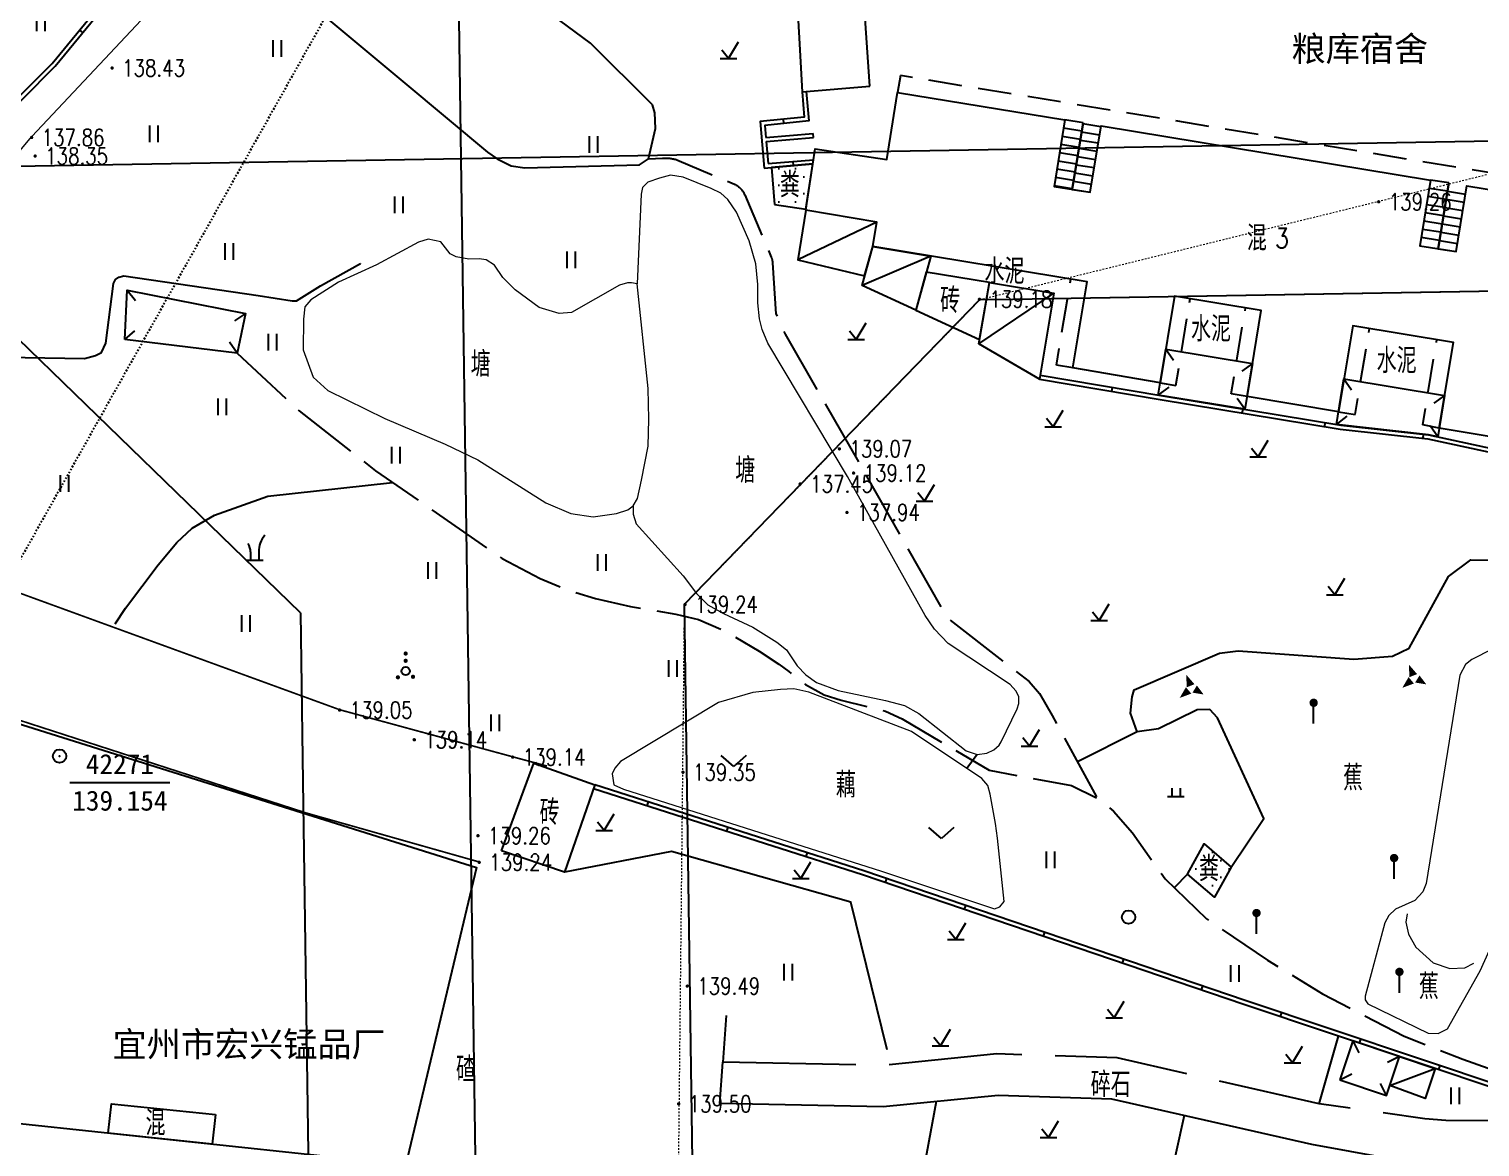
# Model space of a CAD drawing. Extents: x 529262 to 576451, y 2694391 to 2717535.
# Drawn here: x 564713.6 to 564800.5, y 2709793.4 to 2709860.4 of the extents above; entities that cross this region are included whole.
import ezdxf
from ezdxf.enums import TextEntityAlignment as Align
from ezdxf.xclip import XClip

# ---------------------------------------------------------------- set-up
doc = ezdxf.new("R2010")
doc.units = 0
doc.header["$XCLIPFRAME"] = 0
for name, pattern in [('DASH', [0.35, 0.25, -0.1]), ('X2', [10, 8, -2]), ('X3', [5, 4, -1]), ('X5', [3, 2, -1])]:
    doc.linetypes.add(name, pattern=pattern)
for name, color, linetype in [('a红线图', 1, 'Continuous'), ('DLDW', 8, 'Continuous'), ('DLSS', 4, 'Continuous'), ('DMTZ', 8, 'Continuous'), ('GCD', 8, 'Continuous'), ('JMD', 8, 'Continuous'), ('KZD', 8, 'Continuous'), ('PP-COM', 7, 'Continuous'), ('RD-中线', 40, 'Continuous'), ('RD-红线', 7, 'Continuous'), ('ZBTZ', 8, 'Continuous'), ('ZJ', 7, 'Continuous'), ('新建水沟', 7, 'Continuous')]:
    doc.layers.add(name, color=color, linetype=linetype)
doc.layers.add('SXSS', color=5, linetype='Continuous', lineweight=0)
doc.styles.add('HZ', font='rs.shx', dxfattribs={"width": 0.8, "bigfont": 'hztxt.shx'})
doc.styles.add('等线体', font='simhei.ttf')
doc.linetypes.add('10421', pattern='A,2,[150,AAA.SHX,S=0.5,R=0,X=0,Y=0.5],1e-11', length=2)
doc.linetypes.add('1161', pattern='A,0,[149,AAA.SHX,S=0.15,R=0,X=0,Y=0],-1.6', length=1.6)
doc.linetypes.add('8462', pattern='A,2,[157,AAA.SHX,S=1,R=0,X=0,Y=0.5],1e-09', length=2)
pattern_1 = [(0, (114.99765, 2.56804), (0.5, 0.5), [0, -1]), (0, (115.49765, 3.06804), (0.5, 0.5), [0, -1])]

# ---------------------------------------------------------------- blocks, each defined once
blk = doc.blocks.new('A$C19FD0107')
at = {"layer": 'RD-中线', "color": 8, "linetype": 'Continuous', "flags": 128}
blk.add_lwpolyline([(-6304.349, 15846.456), (-6276.374, 15793.412, -0.118286), (-6262.53, 15739.157), (-6247.438, 14688.772)], format="xyb", dxfattribs=at)
at = {"layer": 'RD-中线', "color": 8, "linetype": 'Continuous'}
blk.add_lwpolyline([(-6142.759, 15464.032), (-6599.131, 15456.196, 0.004476), (-6601.278, 15456.139), (-6632.718, 15455.036, -0.005032), (-6635.132, 15454.976), (-7129.074, 15447.593)], format="xyb", dxfattribs=at)
at = {"layer": 'RD-红线', "color": 8, "flags": 128}
blk.add_lwpolyline([(-5836.812, 15460.284), (-6225.474, 15453.61), (-6227.474, 15453.576)], dxfattribs=at)
at = {"layer": 'RD-红线', "color": 8}
blk.add_lwpolyline([(-5985.512, 15457.731), (-6225.474, 15453.61)], dxfattribs=at)
for points in [[(-6227.474, 15453.576), (-6245.163, 15435.32, 0.413393)], [(-6268.158, 15434.824), (-6286.466, 15452.563, 0.415035)]]:
    blk.add_lwpolyline(points, format="xyb", dxfattribs=at)
at = {"layer": 'RD-红线', "color": 8, "linetype": 'Continuous', "flags": 128}
for points in [[(-6245.163, 15435.32), (-6245.163, 15435.317), (-6244.445, 15385.325)], [(-6268.158, 15434.824), (-6268.033, 15426.114), (-6267.573, 15394.068)]]:
    blk.add_lwpolyline(points, dxfattribs=at)
blk = doc.blocks.new('GC200')
at = {"linetype": 'Continuous', "const_width": 0.2, "flags": 128}
blk.add_lwpolyline([(-0.1, 0, 1), (0.1, 0, 1)], format="xyb", close=True, dxfattribs=at)
blk = doc.blocks.new('gc123')
at = {"color": 8}
for p, q in [((0, 0), (1.2, 2)), ((-1, 0), (1, 0)), ((0, 0), (-0.8, 1))]:
    blk.add_line(p, q, dxfattribs=at)
blk = doc.blocks.new('gc165')
at = {"color": 8}
blk.add_line((0, 0), (0, 2), dxfattribs=at)
at = {"color": 8, "const_width": 0.5}
blk.add_lwpolyline([(-0.25, 2.5, 1), (0.25, 2.5, 1)], format="xyb", close=True, dxfattribs=at)
blk = doc.blocks.new('gc121')
at = {"color": 8}
for p, q in [((-0.5, -1), (-0.5, 1)), ((0.5, -1), (0.5, 1))]:
    blk.add_line(p, q, dxfattribs=at)
blk = doc.blocks.new('gc087')
at = {"color": 8}
for points in [[(-0.62, 1.71, 0, 1, 0), (-0.1, 0.39, 1, 1, 0)], [(-1.41, -1.07, 0, 1, 0), (-0.34, -0.17, 1, 1, 0)], [(0.39, -0.01, 1, 0, 0), (1.46, -0.66, 1, 0, 0)]]:
    blk.add_lwpolyline(points, format="xyseb", dxfattribs=at)
blk = doc.blocks.new('gc210')
at = {"color": 8}
for p, q in [((-1, 0), (1, 0)), ((-0.5, 1), (-0.5, 0)), ((0.5, 1), (0.5, 0))]:
    blk.add_line(p, q, dxfattribs=at)
for centre, radius, start, end in [((-2.94, 0.81), 2.45, 4.3743, 29.0242), ((3.4, 1.11), 2.91, 139.3312, 182.0887)]:
    blk.add_arc(centre, radius, start, end, dxfattribs=at)
blk = doc.blocks.new('gc160')
at = {"color": 8, "const_width": 0.25}
for points in [[(1.58, 3.35, 1), (1.83, 3.35, 1)], [(1.58, 2.48, 1), (1.83, 2.48, 1)], [(0.65, 0.5, 1), (0.9, 0.5, 1)], [(2.46, 0.56, 1), (2.71, 0.56, 1)]]:
    blk.add_lwpolyline(points, format="xyb", close=True, dxfattribs=at)
at = {"color": 8}
blk.add_circle((1.71, 1.24), 0.5, dxfattribs=at)
blk = doc.blocks.new('gc126')
at = {"color": 8}
for p, q in [((0, 0), (-1.5, 1.32)), ((1.5, 1.32), (0, 0))]:
    blk.add_line(p, q, dxfattribs=at)
blk = doc.blocks.new('gc119')
at = {"color": 8}
for p, q in [((-1, 0), (1, 0)), ((-0.5, 1), (-0.5, 0)), ((0.5, 1), (0.5, 0))]:
    blk.add_line(p, q, dxfattribs=at)
blk = doc.blocks.new('gc122')
at = {"color": 8}
blk.add_circle((0, 0), 0.8, dxfattribs=at)
blk = doc.blocks.new('gc117')
at = {"color": 8}
blk.add_circle((0, 0), 0.8, dxfattribs=at)
blk.add_point((0, 0), dxfattribs=at)

msp = doc.modelspace()

# ---------------------------------------------------------------- hatches: boundary and pattern name
at = {"layer": 'DLDW', "linetype": 'Continuous'}
h = msp.add_hatch(dxfattribs=at)
h.set_pattern_fill('1061', color=252, scale=0.5, style=0)
h.set_pattern_definition(pattern_1)
h.paths.add_polyline_path([(564758.248, 2709849.906), (564760.116, 2709849.618), (564760.534, 2709852.332), (564758.057, 2709852.119)])
h = msp.add_hatch(dxfattribs=at)
h.set_pattern_fill('1061', color=252, scale=0.5, style=0)
h.set_pattern_definition(pattern_1)
h.paths.add_polyline_path([(564782.993, 2709809.764), (564783.995, 2709811.577), (564785.618, 2709810.185), (564784.616, 2709808.372)])

# ---------------------------------------------------------------- linework, layer by layer
at = {"layer": 'a红线图', "color": 8, "linetype": 'DASH', "lineweight": 0, "ltscale": 0.1}
msp.add_lwpolyline([(564857.192, 2709990.133), (564856.518, 2709935.292), (564858.035, 2709895.431), (564839.751, 2709861.256), (564770.519, 2709844.179), (564752.83, 2709825.92), (564751.564, 2709705.229), (564777, 2709680.465)], dxfattribs=at)
msp.add_lwpolyline([(564857.192, 2709990.133), (564856.518, 2709935.292), (564858.035, 2709895.431), (564839.751, 2709861.256), (564770.519, 2709844.179), (564752.83, 2709825.92), (564751.564, 2709705.229), (564777, 2709680.465)], dxfattribs=at)
at = {"layer": 'DLDW', "color": 252, "linetype": 'Continuous', "flags": 128}
for points, elevation in [([(564758.248, 2709849.906), (564760.116, 2709849.618), (564760.534, 2709852.332), (564758.057, 2709852.119)], 139.564), ([(564782.993, 2709809.764), (564783.995, 2709811.577), (564785.618, 2709810.185), (564784.616, 2709808.372)], 139.623)]:
    msp.add_lwpolyline(points, close=True, dxfattribs=dict(at, elevation=elevation))
at = {"layer": 'DLSS', "linetype": 'X3', "flags": 128}
msp.add_lwpolyline([(564750.687, 2709852.633), (564751.526, 2709852.675, -0.101915), (564752.39, 2709852.581), (564755.838, 2709851.119, -0.182321), (564756.453, 2709850.487), (564758.04, 2709846.745, -0.08628), (564758.121, 2709846.41), (564758.323, 2709843.351), (564758.888, 2709842.121), (564763.487, 2709834.086), (564768.606, 2709825.107), (564773.498, 2709821.303), (564774.121, 2709820.588), (564774.887, 2709819.261), (564777.593, 2709814.315)], format="xyb", dxfattribs=at)
at = {"layer": 'DLSS', "linetype": 'Continuous', "const_width": 0.1, "flags": 128}
for points in [[(564660.291, 2709841.164), (564698.765, 2709831.802), (564732.188, 2709819.612), (564742.562, 2709816.79), (564744.607, 2709816.237)], [(564658.215, 2709836.716), (564730.2, 2709813.417), (564740.554, 2709810.485)]]:
    msp.add_lwpolyline(points, dxfattribs=at)
at = {"layer": 'DLSS', "linetype": 'X3', "flags": 128}
msp.add_lwpolyline([(564726.033, 2709840.998), (564729.745, 2709837.538), (564734.33, 2709833.939), (564741.923, 2709828.674), (564744.192, 2709827.473), (564746.066, 2709826.715), (564747.503, 2709826.291), (564749.603, 2709825.795), (564752.334, 2709825.349), (564753.692, 2709825.015), (564755.269, 2709824.329), (564757.314, 2709823.127), (564758.508, 2709822.343), (564759.097, 2709821.903), (564760.094, 2709821.119), (564761.215, 2709820.506), (564762.231, 2709820.193), (564764.889, 2709819.53), (564765.897, 2709819.074), (564771.113, 2709815.986), (564776.031, 2709815.066), (564777.593, 2709814.315), (564778.56, 2709813.531), (564779.692, 2709812.234), (564781.647, 2709809.471), (564784.131, 2709807.085), (564787.783, 2709804.602), (564791.082, 2709802.583), (564795.976, 2709800.042), (564799.497, 2709798.663), (564802.44, 2709797.62), (564807.566, 2709795.991)], dxfattribs=at)
at = {"layer": 'DLSS', "linetype": 'X2', "flags": 128}
msp.add_lwpolyline([(564802.69, 2709794.962), (564798.475, 2709794.982), (564797.206, 2709795.098), (564790.892, 2709795.999), (564778.767, 2709798.743), (564771.558, 2709798.978), (564764.652, 2709798.288), (564755.142, 2709798.493)], dxfattribs=at)
at = {"layer": 'DLSS', "linetype": 'Continuous', "flags": 128}
msp.add_lwpolyline([(564803.161, 2709790.425), (564798.399, 2709792.046), (564797.115, 2709792.323), (564790.442, 2709793.558), (564778.45, 2709796.272), (564771.641, 2709796.494), (564764.749, 2709795.805), (564754.965, 2709796.016)], dxfattribs=at)
at = {"layer": 'DMTZ', "linetype": '10421', "flags": 128}
for points in [[(564708.578, 2709840.805), (564716.883, 2709840.668), (564717.553, 2709840.842), (564717.896, 2709841.026), (564718.174, 2709841.59), (564718.634, 2709845.164), (564718.745, 2709845.41), (564718.945, 2709845.547), (564719.246, 2709845.622), (564727.286, 2709844.446), (564729.331, 2709844.123), (564729.598, 2709844.123), (564731.021, 2709845.034), (564733.425, 2709846.371), (564733.425, 2709846.371)], [(564718.717, 2709824.763), (564719.348, 2709825.696), (564721.303, 2709828.294), (564722.417, 2709829.645), (564723.338, 2709830.491), (564724.668, 2709831.279), (564727.872, 2709832.413), (564735.337, 2709833.24)]]:
    msp.add_lwpolyline(points, dxfattribs=at)
at = {"layer": 'JMD', "linetype": 'Continuous'}
for p, q in [((564716.784, 2709860.208, 139.178), (564716.591, 2709860.367, 139.178)), ((564758.762, 2709855.013, 139.099), (564758.787, 2709854.765, 139.099)), ((564775.647, 2709854.975), (564774.992, 2709850.987)), ((564776.654, 2709854.303), (564775.566, 2709854.482)), ((564776.735, 2709854.796), (564775.647, 2709854.975)), ((564776.735, 2709854.796), (564776.081, 2709850.808)), ((564776.081, 2709850.808), (564776.735, 2709854.796)), ((564776.647, 2709854.262), (564777.721, 2709854.086)), ((564776.728, 2709854.755), (564777.801, 2709854.579)), ((564777.161, 2709850.633), (564777.807, 2709854.62)), ((564760.575, 2709853.916, 139.531), (564760.553, 2709854.165, 139.531)), ((564776.492, 2709853.316), (564775.404, 2709853.495)), ((564776.573, 2709853.81), (564775.485, 2709853.988)), ((564776.566, 2709853.768), (564777.641, 2709853.593)), ((564776.411, 2709852.823), (564775.323, 2709853.001)), ((564776.404, 2709852.782), (564777.481, 2709852.606)), ((564776.485, 2709853.275), (564777.561, 2709853.099)), ((564759.371, 2709852.232, 139.534), (564759.35, 2709852.481, 139.534)), ((564776.249, 2709851.836), (564775.161, 2709852.015)), ((564776.33, 2709852.329), (564775.242, 2709852.508)), ((564776.242, 2709851.795), (564777.321, 2709851.619)), ((564776.323, 2709852.288), (564777.401, 2709852.113)), ((564776.087, 2709850.849), (564774.999, 2709851.028)), ((564776.168, 2709851.343), (564775.08, 2709851.521)), ((564776.081, 2709850.808), (564777.161, 2709850.633)), ((564776.161, 2709851.301), (564777.241, 2709851.126)), ((564797.558, 2709851.363), (564796.92, 2709847.431)), ((564798.573, 2709850.705), (564797.478, 2709850.871)), ((564798.654, 2709851.199), (564797.558, 2709851.363)), ((564798.654, 2709851.199), (564798.006, 2709847.255)), ((564798.006, 2709847.255), (564798.654, 2709851.199)), ((564799.092, 2709847.079), (564799.731, 2709851.018)), ((564798.492, 2709850.212), (564797.398, 2709850.379)), ((564798.492, 2709850.215), (564799.571, 2709850.036)), ((564798.573, 2709850.709), (564799.651, 2709850.529)), ((564798.33, 2709849.225), (564797.239, 2709849.395)), ((564798.411, 2709849.718), (564797.318, 2709849.887)), ((564798.33, 2709849.228), (564799.412, 2709849.05)), ((564798.411, 2709849.722), (564799.492, 2709849.543)), ((564764.368, 2709848.841), (564759.639, 2709846.59, 139.02)), ((564798.168, 2709848.238), (564797.079, 2709848.411)), ((564798.249, 2709848.732), (564797.159, 2709848.903)), ((564798.168, 2709848.242), (564799.252, 2709848.065)), ((564798.249, 2709848.735), (564799.332, 2709848.557)), ((564798.087, 2709847.745), (564797, 2709847.919)), ((564798.087, 2709847.748), (564799.172, 2709847.572)), ((564767.599, 2709846.815), (564763.488, 2709845.055)), ((564798.006, 2709847.255), (564799.092, 2709847.079)), ((564719.44, 2709844.774), (564719.933, 2709844.144)), ((564770.488, 2709841.544), (564774.978, 2709844.582)), ((564726.542, 2709843.372), (564725.874, 2709842.932)), ((564719.301, 2709841.804), (564719.911, 2709842.321)), ((564726.033, 2709840.998), (564725.568, 2709841.649)), ((564781.687, 2709841.229), (564782.153, 2709840.579)), ((564786.89, 2709840.369), (564786.239, 2709839.903)), ((564778.456, 2709838.697), (564778.498, 2709838.943)), ((564781.233, 2709838.481), (564781.883, 2709838.947)), ((564792.363, 2709839.448), (564792.829, 2709838.798)), ((564786.436, 2709837.625), (564785.97, 2709838.275)), ((564798.396, 2709838.451), (564797.746, 2709837.985)), ((564786.277, 2709837.397, 139.175), (564786.318, 2709837.644, 139.175)), ((564791.912, 2709836.724), (564792.551, 2709837.206)), ((564791.211, 2709836.586, 139.175), (564791.252, 2709836.832, 139.175)), ((564797.115, 2709835.88), (564797.143, 2709836.128)), ((564797.987, 2709835.976), (564797.537, 2709836.637)), ((564750.671, 2709814.09, 140.932), (564750.595, 2709813.852, 140.932)), ((564755.434, 2709812.568, 140.932), (564755.358, 2709812.33, 140.932)), ((564760.197, 2709811.047, 140.932), (564760.121, 2709810.809, 140.932)), ((564764.951, 2709809.5, 140.932), (564764.871, 2709809.263, 140.932)), ((564769.685, 2709807.889, 140.932), (564769.604, 2709807.652, 140.932)), ((564774.418, 2709806.278, 140.932), (564774.338, 2709806.042, 140.932)), ((564779.152, 2709804.668, 140.932), (564779.071, 2709804.431, 140.932)), ((564783.885, 2709803.057, 140.932), (564783.805, 2709802.821, 140.932)), ((564788.623, 2709801.458, 140.932), (564788.543, 2709801.221, 140.932)), ((564792.9, 2709799.764), (564793.257, 2709799.048)), ((564793.364, 2709799.872, 140.932), (564793.285, 2709799.635, 140.932)), ((564795.689, 2709798.831), (564794.973, 2709798.474)), ((564792.12, 2709797.431), (564792.836, 2709797.788)), ((564795.11, 2709797.098), (564797.844, 2709798.11)), ((564795.11, 2709797.098), (564797.844, 2709798.11)), ((564798.106, 2709798.286, 140.932), (564798.027, 2709798.049, 140.932)), ((564794.909, 2709796.498), (564794.552, 2709797.214))]:
    msp.add_line(p, q, dxfattribs=at)
at = {"layer": 'JMD', "linetype": 'Continuous', "flags": 128}
for points, elevation in [([(564714.94, 2709858.359), (564727.683, 2709873.855), (564734.09, 2709881.95), (564734.556, 2709888.191)], 139.178), ([(564715.126, 2709858.191), (564727.878, 2709873.698), (564734.334, 2709881.855), (564734.422, 2709883.038)], 139.178), ([(564759.894, 2709856.659), (564760.022, 2709855.144), (564757.388, 2709854.871), (564757.628, 2709852.082)], 139.099), ([(564760.143, 2709856.68), (564760.291, 2709854.921), (564757.658, 2709854.648), (564757.72, 2709853.921)], 139.099), ([(564757.72, 2709853.921), (564760.553, 2709854.165)], 139.531), ([(564757.742, 2709853.672), (564760.575, 2709853.916)], 139.531), ([(564757.742, 2709853.672), (564757.855, 2709852.353)], 139.099), ([(564757.855, 2709852.353), (564760.573, 2709852.586)], 139.534), ([(564757.628, 2709852.082), (564760.534, 2709852.332)], 139.534), ([(564781.344, 2709838.209), (564792.146, 2709836.432)], 139.175), ([(564781.385, 2709838.456), (564792.186, 2709836.679)], 139.175), ([(564802.618, 2709795.87), (564801.946, 2709796.738), (564786.369, 2709801.948), (564763.514, 2709809.725), (564747.4, 2709814.873)], 140.932), ([(564802.582, 2709796.325), (564802.098, 2709796.951), (564786.449, 2709802.185), (564763.593, 2709809.962), (564747.476, 2709815.111)], 140.932)]:
    msp.add_lwpolyline(points, dxfattribs=dict(at, elevation=elevation))
for points, elevation in [([(564763.943, 2709857.004), (564762.693, 2709875.277), (564758.881, 2709874.924), (564759.894, 2709856.659)], 139.493), ([(564760.109, 2709849.572), (564759.639, 2709846.59), (564763.642, 2709845.618), (564764.128, 2709847.389), (564764.368, 2709848.841)], 139.689), ([(564767.334, 2709845.846), (564766.71, 2709843.572), (564770.534, 2709841.811), (564771.123, 2709845.219)], 142.933), ([(564770.488, 2709841.544), (564771.123, 2709845.219), (564774.978, 2709844.582), (564774.126, 2709839.428)], 139.294), ([(564795.11, 2709797.098), (564795.689, 2709798.831), (564797.844, 2709798.11), (564797.244, 2709796.314)], 140.391), ([(564733.817, 2709792.575), (564709.056, 2709795.218), (564708.101, 2709786.516), (564732.821, 2709783.823)], 139.357), ([(564724.733, 2709795.344), (564724.543, 2709793.565), (564718.311, 2709794.23), (564718.499, 2709795.984)], 139.343)]:
    msp.add_lwpolyline(points, close=True, dxfattribs=dict(at, elevation=elevation))
for points in [[(564711.171, 2709854.225), (564715.126, 2709858.191)], [(564711.381, 2709854.79), (564714.94, 2709858.359)], [(564803.349, 2709835.625), (564798.074, 2709836.498), (564798.923, 2709841.637), (564792.89, 2709842.635), (564792.037, 2709837.475), (564786.564, 2709838.396), (564787.414, 2709843.54), (564782.211, 2709844.4), (564781.354, 2709839.211), (564776.126, 2709840.11), (564776.978, 2709845.265), (564764.128, 2709847.389), (564764.368, 2709848.841), (564760.109, 2709849.572), (564760.109, 2709849.572), (564760.673, 2709853.236), (564764.979, 2709852.607), (564765.607, 2709856.623), (564775.647, 2709854.975), (564774.992, 2709850.987), (564777.161, 2709850.633), (564777.807, 2709854.62), (564797.558, 2709851.363), (564796.92, 2709847.431), (564799.092, 2709847.079), (564799.731, 2709851.018), (564809.751, 2709849.377)], [(564774.166, 2709839.675), (564781.385, 2709838.456)], [(564774.126, 2709839.428), (564781.344, 2709838.209)], [(564657.914, 2709836.07), (564740.375, 2709810.162), (564733.483, 2709781.181), (564700.747, 2709784.927), (564682.367, 2709792.877), (564673.576, 2709769.523), (564656.97, 2709778.787), (564652.685, 2709788.193), (564650.196, 2709811.376), (564648.858, 2709814.061)], [(564792.146, 2709836.432), (564797.385, 2709835.85), (564806.375, 2709833.911)], [(564792.173, 2709836.681), (564797.425, 2709836.097), (564804.547, 2709834.561)]]:
    msp.add_lwpolyline(points, dxfattribs=at)
at = {"layer": 'JMD', "linetype": 'X5', "flags": 128}
for points, elevation in [([(564809.751, 2709849.377), (564809.931, 2709850.351), (564765.799, 2709857.631), (564765.607, 2709856.623)], 140.636), ([(564776.126, 2709840.11), (564775.14, 2709840.276), (564775.991, 2709845.428)], 141.925), ([(564781.354, 2709839.211), (564782.299, 2709839.054), (564783.156, 2709844.244)], 142.409), ([(564786.564, 2709838.396), (564785.618, 2709838.559), (564786.467, 2709843.696)], 141.659), ([(564792.037, 2709837.475), (564793.04, 2709837.312), (564793.892, 2709842.469)], 141.497), ([(564798.074, 2709836.498), (564797.09, 2709836.695), (564797.934, 2709841.801), (564797.934, 2709841.801)], 141.223)]:
    msp.add_lwpolyline(points, dxfattribs=dict(at, elevation=elevation))
at = {"layer": 'JMD', "linetype": 'Continuous', "flags": 128}
for points in [[(564764.128, 2709847.389), (564767.599, 2709846.815), (564766.71, 2709843.572), (564763.488, 2709845.055)], [(564741.873, 2709811.147), (564743.809, 2709816.412), (564747.476, 2709815.111), (564745.648, 2709809.881)]]:
    msp.add_lwpolyline(points, close=True, dxfattribs=at)
at = {"layer": 'JMD', "flags": 128}
for points, elevation in [([(564719.301, 2709841.804), (564719.44, 2709844.774), (564726.542, 2709843.372), (564726.033, 2709840.998)], 139.263), ([(564792.12, 2709797.431), (564794.909, 2709796.498), (564795.689, 2709798.831), (564792.9, 2709799.764)], 140.256)]:
    msp.add_lwpolyline(points, close=True, dxfattribs=dict(at, elevation=elevation))
for points in [[(564781.233, 2709838.481), (564781.687, 2709841.229), (564786.89, 2709840.369), (564786.436, 2709837.625)], [(564791.912, 2709836.724), (564792.363, 2709839.448), (564798.396, 2709838.451), (564797.987, 2709835.976), (564797.425, 2709836.097)]]:
    msp.add_lwpolyline(points, close=True, dxfattribs=at)
at = {"layer": 'KZD', "linetype": 'Continuous'}
msp.add_line((564716.008, 2709815.257), (564722.008, 2709815.257), dxfattribs=at)
at = {"layer": 'SXSS', "color": 8, "linetype": '10421', "flags": 128}
for points in [[(564698.778, 2709831.897), (564706.653, 2709845.526), (564713.728, 2709853.988), (564725.286, 2709866.29), (564737.848, 2709881.806)], [(564749.773, 2709831.833), (564749.775, 2709831.338), (564749.949, 2709830.764), (564752.77, 2709827.638), (564753.568, 2709826.588), (564754.234, 2709825.91), (564755.178, 2709825.391), (564756.937, 2709824.57), (564758.389, 2709823.674), (564758.96, 2709823.201), (564759.602, 2709822.254), (564760.124, 2709821.704), (564760.758, 2709821.238), (564762.051, 2709820.771), (564764.887, 2709820.165), (564766.023, 2709819.863), (564766.897, 2709819.393), (564769.727, 2709817.146), (564770.389, 2709816.925), (564770.972, 2709817.015), (564771.389, 2709817.214), (564771.7, 2709817.485), (564771.832, 2709817.69), (564772.781, 2709819.663), (564772.877, 2709819.983), (564772.874, 2709820.417), (564772.698, 2709820.74), (564772.367, 2709821.132), (564768.656, 2709823.585), (564767.829, 2709824.442), (564767.263, 2709825.258), (564762.612, 2709833.592), (564757.847, 2709841.584), (564757.496, 2709842.402), (564757.335, 2709843.059), (564757.238, 2709844.017), (564757.248, 2709845.108), (564757.119, 2709846.344), (564756.712, 2709847.716), (564755.971, 2709849.447), (564755.446, 2709850.194), (564755.021, 2709850.573), (564754.442, 2709850.863), (564752.757, 2709851.539), (564751.998, 2709851.656), (564751.351, 2709851.479), (564750.647, 2709851.246), (564750.322, 2709850.926), (564750.24, 2709850.531), (564750.014, 2709845.14)], [(564750.014, 2709845.14), (564749.676, 2709845.202), (564749.425, 2709845.199), (564748.945, 2709845.071), (564746.069, 2709843.433), (564745.331, 2709843.372), (564744.13, 2709843.722), (564742.703, 2709844.791), (564741.95, 2709845.522), (564741.456, 2709846.268), (564740.963, 2709846.578), (564740.543, 2709846.646), (564739.913, 2709846.63), (564739.169, 2709846.765), (564738.809, 2709846.953), (564738.242, 2709847.669), (564737.488, 2709847.821), (564736.906, 2709847.655), (564734.39, 2709846.287), (564732.115, 2709845.251), (564730.449, 2709844.179), (564730.089, 2709843.759), (564730.005, 2709843.027), (564729.983, 2709841.2), (564730.599, 2709839.545), (564731.477, 2709838.753), (564734.883, 2709837.071), (564738.51, 2709835.533), (564740.464, 2709834.6), (564744.535, 2709832.011), (564746.036, 2709831.38), (564747.362, 2709831.175), (564748.78, 2709831.387), (564749.456, 2709831.598), (564749.773, 2709831.833)]]:
    msp.add_lwpolyline(points, dxfattribs=at)
at = {"layer": 'SXSS', "color": 8, "linetype": '8462', "flags": 128}
msp.add_lwpolyline([(564749.773, 2709831.833), (564750.019, 2709832.274), (564750.269, 2709833.381), (564750.675, 2709835.425), (564750.702, 2709837.028), (564750.675, 2709838.882), (564750.014, 2709845.14)], dxfattribs=at)
at = {"layer": 'SXSS', "color": 8, "linetype": '10421', "flags": 128}
for points in [[(564809.192, 2709813.194), (564809.362, 2709813.438), (564809.849, 2709814.725), (564809.85, 2709815.244), (564809.748, 2709815.544), (564809.54, 2709815.897), (564805.294, 2709822.326), (564804.257, 2709823.123), (564802.77, 2709823.467), (564801.249, 2709823.243), (564800.024, 2709822.628), (564799.662, 2709822.33), (564799.321, 2709821.691), (564797.289, 2709809.199), (564797.098, 2709808.705), (564796.617, 2709808.173), (564795.457, 2709807.654), (564795.049, 2709807.27), (564794.817, 2709806.831), (564793.64, 2709802.437), (564793.638, 2709802.222), (564793.808, 2709801.984), (564797.421, 2709800.227), (564798.008, 2709800.2), (564798.568, 2709800.493), (564800.54, 2709803.956), (564803.888, 2709811.387), (564804.295, 2709811.865), (564805.3, 2709812.392), (564808.221, 2709812.824), (564808.894, 2709812.996)], [(564771.485, 2709812.792), (564771.165, 2709814.546), (564771.026, 2709815.069), (564770.664, 2709815.493), (564766.441, 2709818.309), (564760.296, 2709820.666), (564759.403, 2709820.86), (564758.608, 2709820.819), (564756.942, 2709820.647), (564754.886, 2709820.058), (564749.019, 2709816.502), (564748.664, 2709816.109), (564748.506, 2709815.768), (564748.611, 2709815.113), (564749.191, 2709814.847), (564764.655, 2709809.937), (564771.418, 2709807.67), (564771.748, 2709807.793), (564771.995, 2709808.123), (564771.614, 2709811.918)]]:
    msp.add_lwpolyline(points, close=True, dxfattribs=at)
at = {"layer": 'SXSS', "color": 8, "linetype": 'Continuous', "flags": 128}
msp.add_lwpolyline([(564796.154, 2709807.378), (564796.071, 2709806.871), (564796.236, 2709806.163), (564796.676, 2709805.381), (564797.715, 2709804.433), (564798.707, 2709804.109), (564799.609, 2709804.137), (564800.149, 2709804.422)], dxfattribs=at)
at = {"layer": 'ZBTZ', "linetype": 'Continuous', "flags": 128}
for points, elevation in [([(564725.281, 2709866.208), (564736.08, 2709857.172), (564741.037, 2709853.037), (564741.609, 2709852.641), (564742.465, 2709852.226), (564743.272, 2709852.103), (564750.158, 2709852.278), (564750.687, 2709852.633), (564751.1, 2709854.462), (564751.065, 2709855.394), (564750.937, 2709855.884)], 138.54), ([(564750.937, 2709855.884), (564747.21, 2709859.579), (564743.53, 2709862.318)], 138.971)]:
    msp.add_lwpolyline(points, dxfattribs=dict(at, elevation=elevation))
at = {"layer": 'ZBTZ', "linetype": '1161', "flags": 128}
for points in [[(564785.618, 2709810.185), (564787.571, 2709813.104), (564784.783, 2709819.136), (564784.322, 2709819.62), (564783.578, 2709819.615), (564781.256, 2709818.464), (564779.971, 2709818.3), (564779.573, 2709819.418), (564779.673, 2709820.395), (564779.803, 2709820.8), (564784.913, 2709823.014), (564786.032, 2709823.151), (564792.96, 2709822.653), (564795.279, 2709822.822), (564796.282, 2709823.302), (564798.636, 2709827.607), (564799.971, 2709828.593), (564802.052, 2709828.571), (564807.956, 2709826.937)], [(564770.389, 2709816.925), (564769.769, 2709816.09)], [(564790.892, 2709795.999), (564792.047, 2709800.049)], [(564754.965, 2709796.016), (564755.142, 2709798.493)]]:
    msp.add_lwpolyline(points, dxfattribs=at)
for points, elevation in [([(564779.971, 2709818.3), (564776.398, 2709816.5)], 139.145), ([(564782.993, 2709809.764), (564782.201, 2709808.939)], 139.623), ([(564755.34, 2709801.276), (564755.142, 2709798.493)], 139.219), ([(564767.92, 2709796.122), (564766.77, 2709789.86)], 139.551), ([(564782.798, 2709795.288), (564781.746, 2709790.591)], 139.968)]:
    msp.add_lwpolyline(points, dxfattribs=dict(at, elevation=elevation))
at = {"layer": 'ZBTZ', "linetype": '1161'}
msp.add_lwpolyline([(564764.996, 2709799.217), (564762.807, 2709808.074), (564752.061, 2709811.107), (564745.648, 2709809.881)], dxfattribs=at)
at = {"layer": '新建水沟', "color": 5, "linetype": 'DASH', "ltscale": 0.1, "elevation": 143.04}
msp.add_lwpolyline([(564692.655, 2710239.775), (564722.404, 2710203.912), (564749.087, 2710144.577), (564801.321, 2710058.696), (564858.94, 2709973.728), (564856.64, 2709887.325), (564736.482, 2709870.316), (564671.801, 2709755.331), (564665.716, 2709733.478), (564684.342, 2709714.784), (564705.355, 2709682.444), (564764.149, 2709670.422), (564829.539, 2709662.444), (564838.011, 2709659.606), (564818.767, 2709548.337)], dxfattribs=at)
msp.add_lwpolyline([(564692.655, 2710239.775), (564722.404, 2710203.912), (564749.087, 2710144.577), (564801.321, 2710058.696), (564858.94, 2709973.728), (564856.64, 2709887.325), (564736.482, 2709870.316), (564671.801, 2709755.331), (564665.716, 2709733.478), (564684.342, 2709714.784), (564705.355, 2709682.444), (564764.149, 2709670.422), (564829.539, 2709662.444), (564838.011, 2709659.606), (564818.767, 2709548.337)], dxfattribs=at)
msp.add_lwpolyline([(564692.655, 2710239.775), (564722.404, 2710203.912), (564749.087, 2710144.577), (564801.321, 2710058.696), (564858.94, 2709973.728), (564856.64, 2709887.325), (564736.482, 2709870.316), (564671.801, 2709755.331), (564665.716, 2709733.478), (564684.342, 2709714.784), (564705.355, 2709682.444), (564764.149, 2709670.422), (564829.539, 2709662.444), (564838.011, 2709659.606), (564818.767, 2709548.337)], dxfattribs=at)

# ---------------------------------------------------------------- block references
at = {"layer": 'DMTZ', "linetype": '1161', "xscale": 0.5, "yscale": 0.5, "zscale": 0.5}
for p in [(564796.571, 2709821.464), (564783.227, 2709820.858)]:
    msp.add_blockref('gc087', p, dxfattribs=at)
at = {"layer": 'GCD', "color": 3, "linetype": 'Continuous'}
ref = msp.add_blockref('GC200', (564718.542, 2709858.086, 138.425), dxfattribs=dict(at, xscale=0.5, yscale=0.5, zscale=0.5))
ref.add_attrib('height', '138.43', dxfattribs={"linetype": 'Continuous', "height": 1, "style": 'HZ', "width": 0.8}).set_placement((564719.142, 2709858.086, 138.425), align=Align.MIDDLE_LEFT)
ref = msp.add_blockref('GC200', (564713.716, 2709853.922, 137.855), dxfattribs=dict(at, xscale=0.5, yscale=0.5, zscale=0.5))
ref.add_attrib('height', '137.86', dxfattribs={"linetype": 'Continuous', "height": 1, "style": 'HZ', "width": 0.8}).set_placement((564714.316, 2709853.922, 137.855), align=Align.MIDDLE_LEFT)
ref = msp.add_blockref('GC200', (564713.929, 2709852.805, 138.346), dxfattribs=dict(at, xscale=0.5, yscale=0.5, zscale=0.5))
ref.add_attrib('height', '138.35', dxfattribs={"linetype": 'Continuous', "height": 1, "style": 'HZ', "width": 0.8}).set_placement((564714.529, 2709852.805, 138.346), align=Align.MIDDLE_LEFT)
at = {"layer": 'GCD', "linetype": 'Continuous'}
ref = msp.add_blockref('GC200', (564794.452, 2709850.065, 139.26), dxfattribs=dict(at, xscale=0.5, yscale=0.5, zscale=0.5))
ref.add_attrib('height', '139.26', dxfattribs={"linetype": 'Continuous', "height": 1, "style": 'HZ', "width": 0.8}).set_placement((564795.052, 2709850.065, 139.26), align=Align.MIDDLE_LEFT)
ref = msp.add_blockref('GC200', (564770.522, 2709844.223, 139.18), dxfattribs=dict(at, xscale=0.5, yscale=0.5, zscale=0.5))
ref.add_attrib('height', '139.18', dxfattribs={"linetype": 'Continuous', "height": 1, "style": 'HZ', "width": 0.8}).set_placement((564771.122, 2709844.223, 139.18), align=Align.MIDDLE_LEFT)
ref = msp.add_blockref('GC200', (564762.13, 2709835.254, 139.069), dxfattribs=dict(at, xscale=0.5, yscale=0.5, zscale=0.5))
ref.add_attrib('height', '139.07', dxfattribs={"linetype": 'Continuous', "height": 1, "style": 'HZ', "width": 0.8}).set_placement((564762.73, 2709835.254, 139.069), align=Align.MIDDLE_LEFT)
ref = msp.add_blockref('GC200', (564762.979, 2709833.802, 139.117), dxfattribs=dict(at, xscale=0.5, yscale=0.5, zscale=0.5))
ref.add_attrib('height', '139.12', dxfattribs={"linetype": 'Continuous', "height": 1, "style": 'HZ', "width": 0.8}).set_placement((564763.579, 2709833.802, 139.117), align=Align.MIDDLE_LEFT)
ref = msp.add_blockref('GC200', (564759.777, 2709833.148, 137.45), dxfattribs=dict(at, xscale=0.5, yscale=0.5, zscale=0.5))
ref.add_attrib('height', '137.45', dxfattribs={"linetype": 'Continuous', "height": 1, "style": 'HZ', "width": 0.8}).set_placement((564760.377, 2709833.148, 137.45), align=Align.MIDDLE_LEFT)
ref = msp.add_blockref('GC200', (564762.581, 2709831.442, 137.944), dxfattribs=dict(at, xscale=0.5, yscale=0.5, zscale=0.5))
ref.add_attrib('height', '137.94', dxfattribs={"linetype": 'Continuous', "height": 1, "style": 'HZ', "width": 0.8}).set_placement((564763.181, 2709831.442, 137.944), align=Align.MIDDLE_LEFT)
ref = msp.add_blockref('GC200', (564752.877, 2709825.923, 139.24), dxfattribs=dict(at, xscale=0.5, yscale=0.5, zscale=0.5))
ref.add_attrib('height', '139.24', dxfattribs={"linetype": 'Continuous', "height": 1, "style": 'HZ', "width": 0.8}).set_placement((564753.477, 2709825.923, 139.24), align=Align.MIDDLE_LEFT)
at = {"layer": 'GCD', "color": 3, "linetype": 'Continuous'}
ref = msp.add_blockref('GC200', (564732.176, 2709819.596, 139.051), dxfattribs=dict(at, xscale=0.5, yscale=0.5, zscale=0.5))
ref.add_attrib('height', '139.05', dxfattribs={"linetype": 'Continuous', "height": 1, "style": 'HZ', "width": 0.8}).set_placement((564732.776, 2709819.596, 139.051), align=Align.MIDDLE_LEFT)
ref = msp.add_blockref('GC200', (564736.643, 2709817.813, 139.136), dxfattribs=dict(at, xscale=0.5, yscale=0.5, zscale=0.5))
ref.add_attrib('height', '139.14', dxfattribs={"linetype": 'Continuous', "height": 1, "style": 'HZ', "width": 0.8}).set_placement((564737.243, 2709817.813, 139.136), align=Align.MIDDLE_LEFT)
ref = msp.add_blockref('GC200', (564736.654, 2709817.814, 139.14), dxfattribs=dict(at, xscale=0.5, yscale=0.5, zscale=0.5))
ref.add_attrib('height', '139.14', dxfattribs={"linetype": 'Continuous', "height": 1, "style": 'HZ', "width": 0.8}).set_placement((564737.254, 2709817.814, 139.14), align=Align.MIDDLE_LEFT)
ref = msp.add_blockref('GC200', (564742.55, 2709816.774, 139.141), dxfattribs=dict(at, xscale=0.5, yscale=0.5, zscale=0.5))
ref.add_attrib('height', '139.14', dxfattribs={"linetype": 'Continuous', "height": 1, "style": 'HZ', "width": 0.8}).set_placement((564743.15, 2709816.774, 139.141), align=Align.MIDDLE_LEFT)
at = {"layer": 'GCD', "linetype": 'Continuous'}
ref = msp.add_blockref('GC200', (564752.754, 2709815.867, 139.35), dxfattribs=dict(at, xscale=0.5, yscale=0.5, zscale=0.5))
ref.add_attrib('height', '139.35', dxfattribs={"linetype": 'Continuous', "height": 1, "style": 'HZ', "width": 0.8}).set_placement((564753.354, 2709815.867, 139.35), align=Align.MIDDLE_LEFT)
at = {"layer": 'GCD', "color": 3, "linetype": 'Continuous'}
ref = msp.add_blockref('GC200', (564740.467, 2709812.063, 139.264), dxfattribs=dict(at, xscale=0.5, yscale=0.5, zscale=0.5))
ref.add_attrib('height', '139.26', dxfattribs={"linetype": 'Continuous', "height": 1, "style": 'HZ', "width": 0.8}).set_placement((564741.067, 2709812.063, 139.264), align=Align.MIDDLE_LEFT)
ref = msp.add_blockref('GC200', (564740.542, 2709810.469, 139.24), dxfattribs=dict(at, xscale=0.5, yscale=0.5, zscale=0.5))
ref.add_attrib('height', '139.24', dxfattribs={"linetype": 'Continuous', "height": 1, "style": 'HZ', "width": 0.8}).set_placement((564741.142, 2709810.469, 139.24), align=Align.MIDDLE_LEFT)
at = {"layer": 'GCD', "linetype": 'Continuous'}
ref = msp.add_blockref('GC200', (564753.009, 2709803.046, 139.486), dxfattribs=dict(at, xscale=0.5, yscale=0.5, zscale=0.5))
ref.add_attrib('height', '139.49', dxfattribs={"linetype": 'Continuous', "height": 1, "style": 'HZ', "width": 0.8}).set_placement((564753.609, 2709803.046, 139.486), align=Align.MIDDLE_LEFT)
ref = msp.add_blockref('GC200', (564752.496, 2709795.988, 139.498), dxfattribs=dict(at, xscale=0.5, yscale=0.5, zscale=0.5))
ref.add_attrib('height', '139.50', dxfattribs={"linetype": 'Continuous', "height": 1, "style": 'HZ', "width": 0.8}).set_placement((564753.096, 2709795.988, 139.498), align=Align.MIDDLE_LEFT)
at = {"layer": 'KZD', "linetype": 'Continuous', "xscale": 0.5, "yscale": 0.5, "zscale": 0.5}
msp.add_blockref('gc117', (564715.391, 2709816.837, 139.154), dxfattribs=at)
at = {"layer": 'PP-COM'}
ref = msp.add_blockref('A$C19FD0107', (570997.993, 2694390.603), dxfattribs=at)
XClip(ref).set_block_clipping_path([(-9366.4383134884, 14428.6043910822), (-3328.4480743363, 17452.7484863754)])
at = {"layer": 'ZBTZ', "linetype": 'Continuous', "xscale": 0.5, "yscale": 0.5}
for name, p in [('gc121', (564714.272, 2709860.802)), ('gc121', (564728.438, 2709859.25)), ('gc123', (564755.474, 2709858.656)), ('gc121', (564721.044, 2709854.132)), ('gc121', (564747.398, 2709853.502)), ('gc121', (564735.732, 2709849.881)), ('gc121', (564725.559, 2709847.092)), ('gc121', (564746.057, 2709846.583)), ('gc121', (564728.166, 2709841.645)), ('gc123', (564763.136, 2709841.809)), ('gc121', (564725.141, 2709837.779)), ('gc123', (564774.941, 2709836.573)), ('gc121', (564735.558, 2709834.871)), ('gc123', (564787.229, 2709834.775)), ('gc121', (564715.691, 2709833.18)), ('gc123', (564767.234, 2709832.118)), ('gc121', (564737.732, 2709827.961)), ('gc121', (564747.894, 2709828.45)), ('gc123', (564791.82, 2709826.496)), ('gc123', (564777.692, 2709824.962)), ('gc121', (564726.565, 2709824.785)), ('gc160', (564735.282, 2709821.309)), ('gc121', (564752.161, 2709822.091)), ('gc165', (564790.552, 2709818.78)), ('gc121', (564741.51, 2709818.823)), ('gc123', (564773.523, 2709817.434)), ('gc126', (564755.796, 2709816.213)), ('gc119', (564782.297, 2709814.42)), ('gc123', (564748.022, 2709812.371)), ('gc126', (564768.241, 2709811.903)), ('gc121', (564774.793, 2709810.611)), ('gc165', (564795.375, 2709809.475)), ('gc123', (564759.81, 2709809.488)), ('gc165', (564787.127, 2709806.179)), ('gc123', (564769.108, 2709805.843)), ('gc121', (564759.078, 2709803.875)), ('gc121', (564785.832, 2709803.796)), ('gc165', (564795.692, 2709802.65)), ('gc123', (564778.589, 2709801.152)), ('gc123', (564768.193, 2709799.465)), ('gc123', (564789.282, 2709798.455)), ('gc121', (564799.039, 2709796.477)), ('gc123', (564774.665, 2709793.973))]:
    msp.add_blockref(name, p, dxfattribs=at)
at = {"layer": 'ZBTZ', "linetype": 'Continuous', "xscale": 0.5, "yscale": 0.5, "zscale": 0.5}
for name, p in [('gc210', (564727.092, 2709828.573)), ('gc122', (564779.457, 2709807.182))]:
    msp.add_blockref(name, p, dxfattribs=at)

# ---------------------------------------------------------------- texts
at = {"layer": 'JMD', "linetype": 'Continuous', "style": 'HZ', "width": 0.8}
for s, p in [('混', (564787.745, 2709847.886)), ('砖', (564769.367, 2709844.154, 139.364)), ('砖', (564745.361, 2709813.46)), ('混', (564721.742, 2709794.832))]:
    msp.add_text(s, height=1.5, dxfattribs=at).set_placement(p, align=Align.MIDDLE_RIGHT)
msp.add_text('3 ', height=1.2, dxfattribs=at).set_placement((564788.245, 2709847.886), align=Align.MIDDLE_LEFT)
at = {"layer": 'KZD', "linetype": 'Continuous', "style": '等线体'}
for s, p in [('42271', (564719.008, 2709816.357)), ('139.154', (564719.008, 2709814.157))]:
    msp.add_text(s, height=1.2, dxfattribs=at).set_placement(p, align=Align.MIDDLE)
at = {"layer": 'SXSS', "color": 8, "linetype": '10421', "style": 'HZ', "width": 0.8}
for p in [(564740.63, 2709840.419), (564756.489, 2709834.052)]:
    msp.add_text('塘', height=1.5, dxfattribs=at).set_placement(p, align=Align.MIDDLE)
at = {"layer": 'ZJ', "color": 8, "linetype": 'Continuous', "style": '等线体'}
for s, p in [('粮库宿舍', (564793.318, 2709859.272)), ('宜州市宏兴锰品厂', (564726.751, 2709799.598))]:
    msp.add_text(s, height=1.5, dxfattribs=at).set_placement(p, align=Align.MIDDLE)
at = {"layer": 'ZJ', "color": 8, "linetype": 'Continuous', "style": 'HZ', "width": 0.8}
for s, p in [('粪', (564759.158, 2709851.16)), ('水泥', (564772.022, 2709845.975)), ('水泥', (564784.398, 2709842.516)), ('水泥', (564795.524, 2709840.619)), ('藕', (564762.513, 2709815.185)), ('蕉', (564792.906, 2709815.603)), ('粪', (564784.274, 2709810.158)), ('蕉', (564797.45, 2709803.098)), ('碴', (564739.748, 2709798.131)), ('碎石', (564778.387, 2709797.226))]:
    msp.add_text(s, height=1.5, dxfattribs=at).set_placement(p, align=Align.MIDDLE)

doc.saveas('drawing.dxf')
